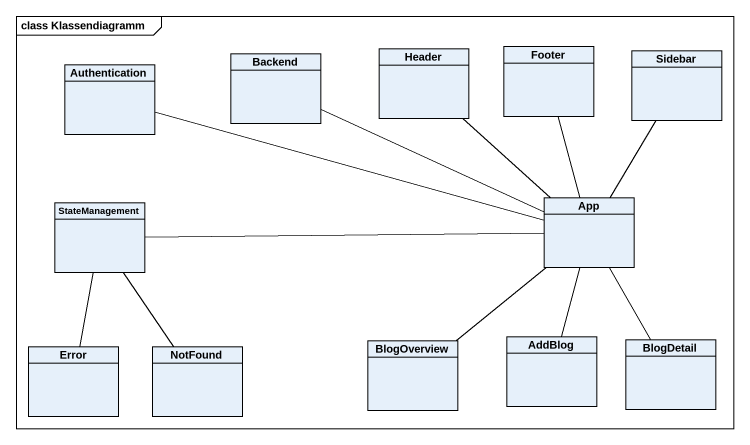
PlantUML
@startuml
mainframe class Klassendiagramm
hide circle
hide empty members
class Authentication
class Backend
class "Header" as Header_
class "Footer" as Footer_
class Sidebar
class StateManagement
class App
class BlogOverview
class AddBlog
class BlogDetail
class Error
class NotFound
Authentication -right- App
Backend -right- App
StateManagement -right- App
StateManagement -- NotFound
App -up- Header_
App -up- Footer_
App -up- Sidebar
App -- BlogOverview
App -- AddBlog
App -- BlogDetail
Error -up- StateManagement
@enduml
